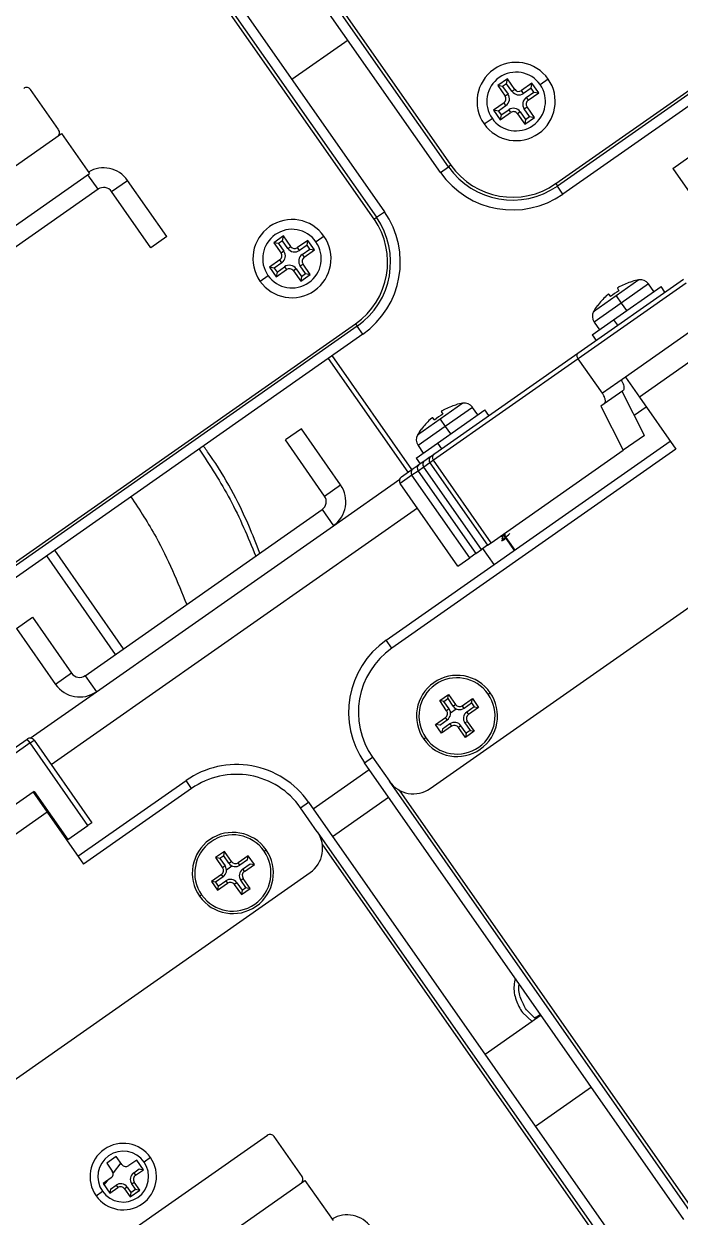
# Model space of a CAD drawing. Header units: millimetres. Extents: x 152904052 to 153933663, y 538271515 to 539240469.
# Drawn here: x 153339803.2 to 153339870.4, y 538937595.1 to 538937717.1 of the extents above; entities that cross this region are included whole.
import ezdxf

# ---------------------------------------------------------------- set-up
doc = ezdxf.new("R2010")
doc.units = ezdxf.units.MM
doc.layers.add('POWR', color=5, linetype='Continuous')

msp = doc.modelspace()

# ---------------------------------------------------------------- linework, layer by layer
at = {"layer": 'POWR', "color": 7}
for p, q in [((153339845.88, 538937701.89), (153339813.19, 538937748.59)), ((153339846.7, 538937702.47), (153339815.73, 538937746.7)), ((153339816.72, 538937745.8), (153339846.94, 538937702.64)), ((153339807.45, 538937744.57), (153339840.15, 538937697.88)), ((153339808.35, 538937741.54), (153339839.33, 538937697.31)), ((153339839.08, 538937697.13), (153339808.86, 538937740.3)), ((153339857.67, 538937700.75), (153339904.36, 538937733.44)), ((153339904.53, 538937733.2), (153339857.84, 538937700.5)), ((153339905.11, 538937732.38), (153339858.41, 538937699.68)), ((153339836.42, 538937715.41), (153339830.68, 538937711.39)), ((153339852.74, 538937711.46), (153339851.75, 538937710.77)), ((153339852.65, 538937710.97), (153339852.74, 538937711.46)), ((153339853.48, 538937710.39), (153339852.74, 538937711.46)), ((153339856.9, 538937711.44), (153339856.08, 538937710.87)), ((153339806.8, 538937706.27), (153339803.93, 538937710.37)), ((153339852.24, 538937710.68), (153339851.75, 538937710.77)), ((153339851.75, 538937710.77), (153339852.5, 538937709.7)), ((153339852.65, 538937710.97), (153339852.24, 538937710.68)), ((153339852.24, 538937710.68), (153339852.79, 538937709.9)), ((153339853.19, 538937710.19), (153339852.65, 538937710.97)), ((153339853.19, 538937710.19), (153339853.48, 538937710.39)), ((153339855.24, 538937711.01), (153339854.18, 538937710.27)), ((153339854.38, 538937709.98), (153339854.18, 538937710.27)), ((153339855.16, 538937710.52), (153339854.38, 538937709.98)), ((153339854.66, 538937709.57), (153339855.44, 538937710.12)), ((153339855.16, 538937710.52), (153339855.24, 538937711.01)), ((153339855.44, 538937710.12), (153339855.16, 538937710.52)), ((153339855.93, 538937710.03), (153339855.24, 538937711.01)), ((153339855.44, 538937710.12), (153339855.93, 538937710.03)), ((153339852.38, 538937709.01), (153339851.31, 538937708.26)), ((153339852.58, 538937708.72), (153339852.38, 538937709.01)), ((153339852.79, 538937709.9), (153339852.5, 538937709.7)), ((153339854.66, 538937709.57), (153339854.87, 538937709.28)), ((153339854.87, 538937709.28), (153339855.93, 538937710.03)), ((153339851.31, 538937708.26), (153339852, 538937707.28)), ((153339851.8, 538937708.17), (153339851.31, 538937708.26)), ((153339852.58, 538937708.72), (153339851.8, 538937708.17)), ((153339851.8, 538937708.17), (153339852.09, 538937707.77)), ((153339852, 538937707.28), (153339853.06, 538937708.02)), ((153339852.09, 538937707.77), (153339852, 538937707.28)), ((153339852.09, 538937707.77), (153339852.86, 538937708.31)), ((153339852.86, 538937708.31), (153339853.06, 538937708.02)), ((153339854.05, 538937708.1), (153339853.76, 538937707.9)), ((153339853.76, 538937707.9), (153339854.51, 538937706.83)), ((153339854.05, 538937708.1), (153339854.59, 538937707.32)), ((153339854.46, 538937708.39), (153339854.74, 538937708.59)), ((153339855, 538937707.61), (153339854.46, 538937708.39)), ((153339855.49, 538937707.52), (153339854.74, 538937708.59)), ((153339850.34, 538937706.85), (153339851.16, 538937707.42)), ((153339854.51, 538937706.83), (153339855.49, 538937707.52)), ((153339854.59, 538937707.32), (153339854.51, 538937706.83)), ((153339854.59, 538937707.32), (153339855, 538937707.61)), ((153339855, 538937707.61), (153339855.49, 538937707.52)), ((153339782.51, 538937688.65), (153339807.09, 538937705.86)), ((153339807.09, 538937705.86), (153339809.96, 538937701.77)), ((153339869.65, 538937702.3), (153339871.28, 538937703.45)), ((153339785.38, 538937684.56), (153339809.96, 538937701.77)), ((153339810.83, 538937700.18), (153339809.79, 538937701.65)), ((153339845.88, 538937701.89), (153339846.7, 538937702.47)), ((153339846.94, 538937702.64), (153339846.7, 538937702.47)), ((153339869.65, 538937702.3), (153339873.66, 538937696.56)), ((153339812.22, 538937699.93), (153339813.86, 538937701.08)), ((153339817.87, 538937695.34), (153339813.86, 538937701.08)), ((153339857.67, 538937700.75), (153339857.84, 538937700.5)), ((153339858.41, 538937699.68), (153339857.84, 538937700.5)), ((153339810.83, 538937700.18), (153339786.58, 538937683.2)), ((153339816.23, 538937694.2), (153339812.22, 538937699.93)), ((153339839.08, 538937697.13), (153339839.33, 538937697.31)), ((153339839.33, 538937697.31), (153339840.15, 538937697.88)), ((153339817.87, 538937695.34), (153339816.23, 538937694.2)), ((153339829.8, 538937695.4), (153339828.82, 538937694.71)), ((153339829.31, 538937694.62), (153339828.82, 538937694.71)), ((153339828.82, 538937694.71), (153339829.56, 538937693.64)), ((153339829.71, 538937694.91), (153339829.31, 538937694.62)), ((153339829.31, 538937694.62), (153339829.85, 538937693.84)), ((153339829.71, 538937694.91), (153339829.8, 538937695.4)), ((153339830.26, 538937694.13), (153339829.71, 538937694.91)), ((153339830.55, 538937694.33), (153339829.8, 538937695.4)), ((153339830.26, 538937694.13), (153339830.55, 538937694.33)), ((153339832.31, 538937694.95), (153339831.24, 538937694.21)), ((153339832.22, 538937694.46), (153339831.44, 538937693.92)), ((153339832.22, 538937694.46), (153339832.31, 538937694.95)), ((153339832.51, 538937694.06), (153339832.22, 538937694.46)), ((153339832.99, 538937693.97), (153339832.31, 538937694.95)), ((153339833.96, 538937695.38), (153339833.14, 538937694.81)), ((153339829.85, 538937693.84), (153339829.56, 538937693.64)), ((153339831.44, 538937693.92), (153339831.24, 538937694.21)), ((153339831.73, 538937693.51), (153339832.51, 538937694.06)), ((153339831.73, 538937693.51), (153339831.93, 538937693.22)), ((153339831.93, 538937693.22), (153339832.99, 538937693.97)), ((153339832.51, 538937694.06), (153339832.99, 538937693.97)), ((153339829.44, 538937692.95), (153339828.37, 538937692.2)), ((153339828.37, 538937692.2), (153339829.06, 538937691.22)), ((153339828.86, 538937692.11), (153339828.37, 538937692.2)), ((153339829.64, 538937692.66), (153339828.86, 538937692.11)), ((153339828.86, 538937692.11), (153339829.15, 538937691.71)), ((153339829.06, 538937691.22), (153339830.13, 538937691.96)), ((153339829.15, 538937691.71), (153339829.93, 538937692.25)), ((153339829.64, 538937692.66), (153339829.44, 538937692.95)), ((153339829.93, 538937692.25), (153339830.13, 538937691.96)), ((153339831.11, 538937692.04), (153339830.82, 538937691.84)), ((153339830.82, 538937691.84), (153339831.57, 538937690.77)), ((153339831.11, 538937692.04), (153339831.66, 538937691.26)), ((153339831.52, 538937692.33), (153339831.81, 538937692.53)), ((153339832.06, 538937691.55), (153339831.52, 538937692.33)), ((153339832.55, 538937691.46), (153339831.81, 538937692.53)), ((153339827.41, 538937690.79), (153339828.23, 538937691.36)), ((153339829.15, 538937691.71), (153339829.06, 538937691.22)), ((153339831.57, 538937690.77), (153339832.55, 538937691.46)), ((153339831.66, 538937691.26), (153339831.57, 538937690.77)), ((153339831.66, 538937691.26), (153339832.06, 538937691.55)), ((153339832.06, 538937691.55), (153339832.55, 538937691.46)), ((153339859.94, 538937683.42), (153339870.75, 538937690.99)), ((153339871.04, 538937690.58), (153339859.98, 538937682.84)), ((153339866.19, 538937690.91), (153339863.87, 538937689.28)), ((153339865.48, 538937690.75), (153339865.49, 538937690.73)), ((153339863.3, 538937689.19), (153339863.1, 538937689.44)), ((153339863.6, 538937686.83), (153339868.45, 538937690.23)), ((153339863.99, 538937690.06), (153339864.14, 538937689.79)), ((153339867.17, 538937690.49), (153339864.38, 538937688.54)), ((153339867.71, 538937689.71), (153339867.17, 538937690.49)), ((153339868.85, 538937689.66), (153339868.45, 538937690.23)), ((153339863.87, 538937689.28), (153339861.55, 538937687.65)), ((153339864.38, 538937688.54), (153339861.6, 538937686.59)), ((153339861.95, 538937688.25), (153339861.93, 538937688.26)), ((153339863.87, 538937689.28), (153339864.38, 538937688.54)), ((153339864.38, 538937688.54), (153339864.93, 538937687.76)), ((153339790.5, 538937653.72), (153339837.19, 538937686.41)), ((153339837.36, 538937686.16), (153339790.67, 538937653.47)), ((153339837.19, 538937686.41), (153339837.36, 538937686.16)), ((153339837.94, 538937685.34), (153339837.36, 538937686.16)), ((153339861.41, 538937685.3), (153339863.6, 538937686.83)), ((153339861.6, 538937686.59), (153339862.14, 538937685.81)), ((153339863.6, 538937686.83), (153339864, 538937686.26)), ((153339837.94, 538937685.34), (153339791.24, 538937652.65)), ((153339861.41, 538937685.3), (153339861.81, 538937684.72)), ((153339871.36, 538937685.55), (153339864.81, 538937680.97)), ((153339845.29, 538937673.16), (153339859.94, 538937683.42)), ((153339872.79, 538937683.51), (153339866.24, 538937678.92)), ((153339834.4, 538937682.87), (153339842.55, 538937671.24)), ((153339842.96, 538937671.53), (153339834.81, 538937683.16)), ((153339859.98, 538937682.84), (153339845.17, 538937672.47)), ((153339862.45, 538937679.31), (153339859.98, 538937682.84)), ((153339864.81, 538937680.97), (153339862.45, 538937679.31)), ((153339864.81, 538937680.97), (153339866.24, 538937678.92)), ((153339864.54, 538937679.56), (153339862.63, 538937678.22)), ((153339866.75, 538937675), (153339864.46, 538937679.5)), ((153339866.24, 538937678.92), (153339869.97, 538937673.59)), ((153339844.82, 538937638.89), (153339899.71, 538937677.32)), ((153339845.58, 538937674.22), (153339850.43, 538937677.61)), ((153339848.17, 538937678.29), (153339845.85, 538937676.66)), ((153339845.96, 538937677.44), (153339846.12, 538937677.17)), ((153339849.15, 538937677.87), (153339846.36, 538937675.92)), ((153339847.46, 538937678.13), (153339847.47, 538937678.11)), ((153339849.69, 538937677.1), (153339849.15, 538937677.87)), ((153339850.83, 538937677.04), (153339850.43, 538937677.61)), ((153339862.63, 538937678.22), (153339862.29, 538937677.98)), ((153339862.29, 538937677.98), (153339864.58, 538937673.48)), ((153339865.7, 538937677.07), (153339866.93, 538937677.93)), ((153339845.85, 538937676.66), (153339843.52, 538937675.03)), ((153339845.28, 538937676.58), (153339845.07, 538937676.82)), ((153339845.85, 538937676.66), (153339846.36, 538937675.92)), ((153339831.64, 538937675.68), (153339830, 538937674.54)), ((153339835.65, 538937669.95), (153339831.64, 538937675.68)), ((153339846.36, 538937675.92), (153339843.58, 538937673.97)), ((153339843.93, 538937675.63), (153339843.91, 538937675.65)), ((153339846.36, 538937675.92), (153339846.91, 538937675.15)), ((153339866.75, 538937675), (153339864.58, 538937673.48)), ((153339834.01, 538937668.8), (153339830, 538937674.54)), ((153339840.32, 538937654.05), (153339869.4, 538937674.41)), ((153339869.97, 538937673.59), (153339840.89, 538937653.23)), ((153339843.39, 538937672.68), (153339845.58, 538937674.22)), ((153339843.58, 538937673.97), (153339844.12, 538937673.2)), ((153339845.58, 538937674.22), (153339845.98, 538937673.64)), ((153339843.39, 538937672.68), (153339843.79, 538937672.11)), ((153339843.71, 538937672.05), (153339844.28, 538937672.45)), ((153339844.28, 538937672.45), (153339844.69, 538937672.74)), ((153339844.69, 538937672.74), (153339844.72, 538937672.76)), ((153339844.69, 538937672.74), (153339844.73, 538937672.68)), ((153339844.72, 538937672.76), (153339844.91, 538937672.89)), ((153339845.17, 538937672.47), (153339844.79, 538937672.2)), ((153339844.91, 538937672.89), (153339845.29, 538937673.16)), ((153339851.08, 538937664.03), (153339845.17, 538937672.47)), ((153339851.08, 538937664.03), (153339864.58, 538937673.48)), ((153339841.89, 538937670.78), (153339843.08, 538937671.61)), ((153339843.59, 538937671.36), (153339842.96, 538937670.92)), ((153339843.08, 538937671.61), (153339843.49, 538937671.9)), ((153339843.49, 538937671.9), (153339843.52, 538937671.92)), ((153339843.49, 538937671.9), (153339843.53, 538937671.84)), ((153339843.52, 538937671.92), (153339843.71, 538937672.05)), ((153339844.16, 538937671.76), (153339843.59, 538937671.36)), ((153339843.59, 538937671.36), (153339849.49, 538937662.92)), ((153339843.59, 538937671.36), (153339849.5, 538937662.92)), ((153339843.59, 538937671.36), (153339843.59, 538937671.36)), ((153339844.79, 538937672.2), (153339844.16, 538937671.76)), ((153339850.07, 538937663.32), (153339844.16, 538937671.76)), ((153339844.79, 538937672.2), (153339850.69, 538937663.76)), ((153339844.79, 538937672.2), (153339850.7, 538937663.76)), ((153339844.79, 538937672.2), (153339844.79, 538937672.2)), ((153339834.01, 538937668.8), (153339835.65, 538937669.95)), ((153339834.92, 538937665.77), (153339841.72, 538937670.53)), ((153339842.96, 538937670.92), (153339841.76, 538937670.08)), ((153339847.67, 538937661.64), (153339841.76, 538937670.08)), ((153339848.87, 538937662.48), (153339842.96, 538937670.92)), ((153339806.03, 538937641.33), (153339843.51, 538937667.58)), ((153339809.52, 538937650.43), (153339833.77, 538937667.41)), ((153339833.77, 538937667.41), (153339834.92, 538937665.77)), ((153339810.67, 538937648.79), (153339834.92, 538937665.77)), ((153339850.69, 538937663.76), (153339850.07, 538937663.32)), ((153339850.7, 538937663.76), (153339850.69, 538937663.76)), ((153339850.7, 538937663.76), (153339851.08, 538937664.03)), ((153339852.03, 538937664.7), (153339852.22, 538937664.69)), ((153339852.28, 538937664.87), (153339853.42, 538937663.23)), ((153339852.32, 538937664.28), (153339852.54, 538937664.48)), ((153339852.49, 538937664.4), (153339852.32, 538937664.28)), ((153339852.34, 538937664.91), (153339853.49, 538937663.28)), ((153339812.63, 538937652.61), (153339805.58, 538937662.69)), ((153339813.45, 538937653.19), (153339806.4, 538937663.26)), ((153339849.49, 538937662.92), (153339848.87, 538937662.48)), ((153339849.5, 538937662.92), (153339849.49, 538937662.92)), ((153339849.5, 538937662.92), (153339850.07, 538937663.32)), ((153339851.37, 538937661.79), (153339850.23, 538937663.43)), ((153339847.67, 538937661.64), (153339848.87, 538937662.48)), ((153339802.48, 538937655.27), (153339804.11, 538937656.41)), ((153339804.11, 538937656.41), (153339808.13, 538937650.68)), ((153339802.48, 538937655.27), (153339806.49, 538937649.53)), ((153339840.89, 538937653.23), (153339840.32, 538937654.05)), ((153339808.13, 538937650.68), (153339806.49, 538937649.53)), ((153339809.52, 538937650.43), (153339810.67, 538937648.79)), ((153339803.89, 538937644.04), (153339810.67, 538937648.79)), ((153339845.8, 538937647.88), (153339846.7, 538937648.51)), ((153339846.22, 538937647.8), (153339845.8, 538937647.88)), ((153339846.51, 538937646.85), (153339845.8, 538937647.88)), ((153339846.22, 538937647.8), (153339846.62, 538937648.08)), ((153339846.62, 538937648.08), (153339846.7, 538937648.51)), ((153339846.62, 538937648.08), (153339847.16, 538937647.31)), ((153339846.7, 538937648.51), (153339847.42, 538937647.48)), ((153339848.11, 538937647.36), (153339849.14, 538937648.08)), ((153339849.06, 538937647.65), (153339849.14, 538937648.08)), ((153339849.14, 538937648.08), (153339849.77, 538937647.18)), ((153339850.76, 538937648.55), (153339850.97, 538937648.69)), ((153339846.77, 538937647.03), (153339846.22, 538937647.8)), ((153339846.77, 538937647.03), (153339846.51, 538937646.85)), ((153339846.91, 538937646.64), (153339847.48, 538937647.04)), ((153339847.16, 538937647.31), (153339847.42, 538937647.48)), ((153339848.29, 538937647.11), (153339848.11, 538937647.36)), ((153339848.29, 538937647.11), (153339849.06, 538937647.65)), ((153339849.34, 538937647.25), (153339848.57, 538937646.71)), ((153339848.57, 538937646.71), (153339848.74, 538937646.46)), ((153339849.77, 538937647.18), (153339848.74, 538937646.46)), ((153339849.06, 538937647.65), (153339849.34, 538937647.25)), ((153339849.34, 538937647.25), (153339849.77, 538937647.18)), ((153339845.37, 538937645.44), (153339846.39, 538937646.16)), ((153339846, 538937644.54), (153339845.37, 538937645.44)), ((153339845.8, 538937645.37), (153339845.37, 538937645.44)), ((153339845.8, 538937645.37), (153339846.57, 538937645.91)), ((153339846.85, 538937645.51), (153339846.07, 538937644.97)), ((153339846.57, 538937645.91), (153339846.39, 538937646.16)), ((153339846.85, 538937645.51), (153339847.02, 538937645.26)), ((153339848.37, 538937645.59), (153339848.62, 538937645.76)), ((153339848.37, 538937645.59), (153339848.91, 538937644.82)), ((153339848.62, 538937645.76), (153339849.34, 538937644.74)), ((153339847.02, 538937645.26), (153339846, 538937644.54)), ((153339846.07, 538937644.97), (153339846, 538937644.54)), ((153339847.97, 538937645.31), (153339847.72, 538937645.13)), ((153339848.44, 538937644.11), (153339847.72, 538937645.13)), ((153339848.51, 538937644.54), (153339847.97, 538937645.31)), ((153339849.34, 538937644.74), (153339848.44, 538937644.11)), ((153339848.51, 538937644.54), (153339848.44, 538937644.11)), ((153339848.91, 538937644.82), (153339848.51, 538937644.54)), ((153339848.91, 538937644.82), (153339849.34, 538937644.74)), ((153339792.77, 538937636.38), (153339803.58, 538937643.95)), ((153339803.87, 538937643.55), (153339792.81, 538937635.8)), ((153339803.87, 538937643.55), (153339803.58, 538937643.95)), ((153339803.87, 538937643.55), (153339804.28, 538937643.83)), ((153339809.78, 538937635.11), (153339803.87, 538937643.55)), ((153339804.28, 538937643.83), (153339810.19, 538937635.39)), ((153339844.37, 538937644.07), (153339844.17, 538937643.93)), ((153339838.11, 538937641.52), (153339838.92, 538937642.09)), ((153339838.92, 538937642.09), (153339840.65, 538937639.63)), ((153339832.86, 538937636.8), (153339838.59, 538937640.82)), ((153339870.8, 538937594.82), (153339838.11, 538937641.52)), ((153339808.78, 538937631.97), (153339819.84, 538937639.71)), ((153339820.41, 538937638.89), (153339819.84, 538937639.71)), ((153339871.62, 538937595.4), (153339840.65, 538937639.63)), ((153339804.19, 538937638.52), (153339797.64, 538937633.93)), ((153339804.29, 538937638.59), (153339804.19, 538937638.52)), ((153339804.19, 538937638.52), (153339805.62, 538937636.47)), ((153339804.29, 538937638.59), (153339807.73, 538937633.67)), ((153339804.46, 538937638.34), (153339804.36, 538937638.27)), ((153339804.52, 538937638.26), (153339804.46, 538937638.13)), ((153339820.41, 538937638.89), (153339809.35, 538937631.15)), ((153339841.64, 538937638.73), (153339871.86, 538937595.57)), ((153339831.55, 538937636.93), (153339832.37, 538937637.5)), ((153339833.27, 538937634.47), (153339831.55, 538937636.93)), ((153339832.37, 538937637.5), (153339865.07, 538937590.81)), ((153339834.84, 538937633.98), (153339840.57, 538937637.99)), ((153339805.62, 538937636.47), (153339799.07, 538937631.88)), ((153339805.62, 538937636.47), (153339809.35, 538937631.15)), ((153339807.73, 538937633.67), (153339809.78, 538937635.11)), ((153339810.19, 538937635.39), (153339809.78, 538937635.11)), ((153339833.27, 538937634.47), (153339864.25, 538937590.24)), ((153339807.73, 538937633.67), (153339807.63, 538937633.61)), ((153339864, 538937590.06), (153339833.78, 538937633.23)), ((153339823.76, 538937632.45), (153339822.86, 538937631.82)), ((153339823.69, 538937632.02), (153339823.29, 538937631.74)), ((153339823.69, 538937632.02), (153339823.76, 538937632.45)), ((153339824.23, 538937631.25), (153339823.69, 538937632.02)), ((153339824.48, 538937631.42), (153339823.76, 538937632.45)), ((153339826.2, 538937632.02), (153339825.18, 538937631.3)), ((153339826.12, 538937631.59), (153339826.2, 538937632.02)), ((153339826.83, 538937631.12), (153339826.2, 538937632.02)), ((153339827.83, 538937632.49), (153339828.03, 538937632.63)), ((153339822.86, 538937631.82), (153339823.58, 538937630.79)), ((153339823.29, 538937631.74), (153339822.86, 538937631.82)), ((153339823.29, 538937631.74), (153339823.83, 538937630.97)), ((153339823.83, 538937630.97), (153339823.58, 538937630.79)), ((153339823.97, 538937630.58), (153339824.54, 538937630.98)), ((153339824.23, 538937631.25), (153339824.48, 538937631.42)), ((153339825.35, 538937631.05), (153339825.18, 538937631.3)), ((153339826.12, 538937631.59), (153339825.35, 538937631.05)), ((153339825.63, 538937630.65), (153339826.4, 538937631.19)), ((153339825.81, 538937630.4), (153339826.83, 538937631.12)), ((153339826.4, 538937631.19), (153339826.83, 538937631.12)), ((153339777.65, 538937591.86), (153339832.54, 538937630.29)), ((153339823.46, 538937630.1), (153339822.43, 538937629.38)), ((153339823.63, 538937629.85), (153339822.86, 538937629.3)), ((153339823.63, 538937629.85), (153339823.46, 538937630.1)), ((153339825.43, 538937629.53), (153339825.68, 538937629.7)), ((153339825.63, 538937630.65), (153339825.81, 538937630.4)), ((153339826.4, 538937628.68), (153339825.68, 538937629.7)), ((153339822.43, 538937629.38), (153339823.06, 538937628.48)), ((153339822.86, 538937629.3), (153339822.43, 538937629.38)), ((153339822.86, 538937629.3), (153339823.14, 538937628.91)), ((153339823.06, 538937628.48), (153339824.09, 538937629.2)), ((153339823.14, 538937628.91), (153339823.06, 538937628.48)), ((153339823.14, 538937628.91), (153339823.91, 538937629.45)), ((153339823.91, 538937629.45), (153339824.09, 538937629.2)), ((153339825.03, 538937629.25), (153339824.78, 538937629.07)), ((153339824.78, 538937629.07), (153339825.5, 538937628.05)), ((153339825.03, 538937629.25), (153339825.58, 538937628.48)), ((153339825.97, 538937628.76), (153339825.43, 538937629.53)), ((153339825.5, 538937628.05), (153339826.4, 538937628.68)), ((153339825.58, 538937628.48), (153339825.5, 538937628.05)), ((153339825.58, 538937628.48), (153339825.97, 538937628.76)), ((153339825.97, 538937628.76), (153339826.4, 538937628.68)), ((153339821.44, 538937628.01), (153339821.23, 538937627.87)), ((153339855.55, 538937615.4), (153339854.67, 538937616.25)), ((153339856.17, 538937615.71), (153339850.44, 538937611.7)), ((153339854.26, 538937615.97), (153339855.26, 538937615.07)), ((153339861.34, 538937608.34), (153339855.6, 538937604.32)), ((153339828.16, 538937603.42), (153339804.4, 538937586.79)), ((153339831.72, 538937599.2), (153339828.85, 538937603.3)), ((153339812.7, 538937601.26), (153339811.72, 538937600.57)), ((153339811.72, 538937600.57), (153339812.29, 538937599.76)), ((153339813.15, 538937600.62), (153339812.37, 538937599.58)), ((153339813.27, 538937600.44), (153339812.7, 538937601.26)), ((153339814.79, 538937600.89), (153339813.97, 538937600.32)), ((153339815.48, 538937599.91), (153339814.79, 538937600.89)), ((153339816.2, 538937601.15), (153339815.54, 538937600.69)), ((153339812.17, 538937599.06), (153339811.35, 538937598.49)), ((153339814.48, 538937599.59), (153339815.05, 538937599.99)), ((153339814.48, 538937599.59), (153339814.66, 538937599.34)), ((153339814.66, 538937599.34), (153339815.48, 538937599.91)), ((153339815.05, 538937599.99), (153339815.48, 538937599.91)), ((153339807.43, 538937581.58), (153339832.01, 538937598.79)), ((153339811.35, 538937598.49), (153339812.04, 538937597.5)), ((153339811.75, 538937598.77), (153339811.44, 538937598.35)), ((153339812.04, 538937597.5), (153339812.85, 538937598.08)), ((153339812.11, 538937597.93), (153339812.04, 538937597.5)), ((153339812.11, 538937597.93), (153339812.68, 538937598.33)), ((153339812.68, 538937598.33), (153339812.85, 538937598.08)), ((153339813.8, 538937598.13), (153339813.55, 538937597.95)), ((153339813.55, 538937597.95), (153339814.12, 538937597.13)), ((153339813.8, 538937598.13), (153339814.2, 538937597.56)), ((153339814.2, 538937597.56), (153339814.68, 538937597.9)), ((153339814.28, 538937598.47), (153339814.53, 538937598.64)), ((153339814.68, 538937597.9), (153339814.28, 538937598.47)), ((153339815.11, 538937597.82), (153339814.53, 538937598.64)), ((153339814.68, 538937597.9), (153339815.11, 538937597.82)), ((153339832.01, 538937598.79), (153339834.88, 538937594.7)), ((153339810.63, 538937597.25), (153339811.28, 538937597.71)), ((153339814.12, 538937597.13), (153339815.11, 538937597.82)), ((153339814.2, 538937597.56), (153339814.12, 538937597.13))]:
    msp.add_line(p, q, dxfattribs=at)
for centre, radius, start, end in [((153339853.62, 538937709.15), 4, 35, 215), ((153339853.62, 538937709.15), 4, 215, 35), ((153339853.62, 538937709.15), 3, 35, 215), ((153339803.52, 538937710.08), 0.5, 35, 125), ((153339853.62, 538937709.15), 3, 215, 35), ((153339853.89, 538937710.68), 0.851, 215, 305), ((153339853.89, 538937710.68), 0.5, 215, 305), ((153339852.09, 538937709.42), 0.5, 305, 35), ((153339852.09, 538937709.42), 0.851, 305, 35), ((153339855.15, 538937708.87), 0.851, 125, 215), ((153339855.15, 538937708.87), 0.5, 125, 215), ((153339853.35, 538937707.61), 0.851, 35, 125), ((153339853.35, 538937707.61), 0.5, 35, 125), ((153339806.39, 538937705.98), 0.5, 305, 35), ((153339811.4, 538937699.36), 3, 35, 121.1774), ((153339853.25, 538937707.06), 9, 215, 305), ((153339853.25, 538937707.06), 8, 215, 305), ((153339853.25, 538937707.06), 7.7, 215, 305), ((153339811.4, 538937699.36), 1, 35, 125), ((153339830.68, 538937693.08), 4, 35, 215), ((153339832.77, 538937692.72), 7.7, 305, 35), ((153339832.77, 538937692.72), 8, 305, 35), ((153339832.77, 538937692.72), 9, 305, 35), ((153339830.68, 538937693.08), 3, 35, 215), ((153339830.68, 538937693.08), 4, 215, 35), ((153339830.68, 538937693.08), 3, 215, 35), ((153339830.95, 538937694.62), 0.5, 215, 305), ((153339829.15, 538937693.36), 0.5, 305, 35), ((153339829.15, 538937693.36), 0.851, 305, 35), ((153339830.95, 538937694.62), 0.851, 215, 305), ((153339832.22, 538937692.81), 0.851, 125, 215), ((153339832.22, 538937692.81), 0.5, 125, 215), ((153339830.41, 538937691.55), 0.851, 35, 125), ((153339830.41, 538937691.55), 0.5, 35, 125), ((153339867.25, 538937684.45), 6.52, 105.6083, 117.5152), ((153339867.22, 538937684.49), 6.5, 99.1279, 105.5214), ((153339866.35, 538937689.92), 1, 35, 99.1279), ((153339867.33, 538937684.33), 6.32, 120.3185, 129.6814), ((153339867.22, 538937684.49), 6.5, 144.4786, 150.8721), ((153339867.25, 538937684.45), 6.52, 132.4848, 144.3917), ((153339862.42, 538937687.17), 1, 150.8721, 215), ((153339849.31, 538937671.71), 6.32, 120.3185, 129.6814), ((153339849.23, 538937671.83), 6.52, 105.6083, 117.5152), ((153339849.2, 538937671.87), 6.5, 99.1279, 105.5214), ((153339848.33, 538937677.3), 1, 35, 99.1279), ((153339849.23, 538937671.83), 6.52, 132.4848, 144.3917), ((153339844.4, 538937674.55), 1, 150.8721, 215), ((153339849.2, 538937671.87), 6.5, 144.4786, 150.8721), ((153339844.57, 538937672.04), 0.499, 125.07, 215.0698), ((153339845.2, 538937672.48), 0.5, 125, 215), ((153339845.2, 538937672.48), 0.499, 125.07, 215.0698), ((153339844.68, 538937672.66), 0.103, 37.4159, 66.5165), ((153339843.37, 538937671.2), 0.499, 125.07, 215.0698), ((153339844, 538937671.64), 0.5, 125, 215), ((153339844, 538937671.64), 0.499, 125.07, 215.0698), ((153339843.48, 538937671.82), 0.103, 37.4159, 66.5165), ((153339833.19, 538937668.23), 3, 305, 35), ((153339833.19, 538937668.23), 1, 305, 35), ((153339845.48, 538937646.68), 9, 125, 215), ((153339845.48, 538937646.68), 8, 125, 215), ((153339808.95, 538937651.25), 1, 215, 305), ((153339847.57, 538937646.31), 4.15, 35, 215), ((153339808.95, 538937651.25), 3, 215, 305), ((153339847.57, 538937646.31), 3.9, 35, 215), ((153339847.57, 538937646.31), 4.15, 215, 35), ((153339847.57, 538937646.31), 3.9, 215, 35), ((153339846.1, 538937646.57), 0.5, 305, 35), ((153339846.1, 538937646.57), 0.807, 305, 35), ((153339847.83, 538937647.77), 0.807, 215, 305), ((153339847.83, 538937647.77), 0.5, 215, 305), ((153339849.03, 538937646.05), 0.807, 125, 215), ((153339847.31, 538937644.85), 0.807, 35, 125), ((153339849.03, 538937646.05), 0.5, 125, 215), ((153339847.31, 538937644.85), 0.5, 35, 125), ((153339803.87, 538937643.55), 0.5, 35, 125), ((153339825, 538937632.34), 9, 35, 125), ((153339825, 538937632.34), 8, 35, 125), ((153339843.1, 538937641.35), 3, 215, 305), ((153339830.82, 538937632.75), 3, 305, 35), ((153339824.63, 538937630.25), 4.15, 35, 215), ((153339824.63, 538937630.25), 3.9, 35, 215), ((153339824.63, 538937630.25), 4.15, 215, 35), ((153339824.63, 538937630.25), 3.9, 215, 35), ((153339823.17, 538937630.51), 0.5, 305, 35), ((153339823.17, 538937630.51), 0.807, 305, 35), ((153339824.89, 538937631.71), 0.807, 215, 305), ((153339824.89, 538937631.71), 0.5, 215, 305), ((153339824.37, 538937628.79), 0.807, 35, 125), ((153339826.09, 538937629.99), 0.807, 125, 215), ((153339826.09, 538937629.99), 0.5, 125, 215), ((153339824.37, 538937628.79), 0.5, 35, 125), ((153339828.44, 538937603.01), 0.5, 35, 125), ((153339813.41, 538937599.2), 3.4, 35, 215), ((153339813.41, 538937599.2), 2.6, 35, 215), ((153339813.41, 538937599.2), 3.4, 215, 35), ((153339813.41, 538937599.2), 2.6, 215, 35), ((153339813.68, 538937600.73), 0.5, 215, 305), ((153339811.88, 538937599.47), 0.5, 305, 35), ((153339814.94, 538937598.93), 0.807, 125, 215), ((153339814.94, 538937598.93), 0.5, 125, 215), ((153339831.31, 538937598.91), 0.5, 305, 35), ((153339813.14, 538937597.67), 0.807, 35, 125), ((153339813.14, 538937597.67), 0.5, 35, 125), ((153339836.32, 538937592.29), 3, 35, 121.1774)]:
    msp.add_arc(centre, radius, start, end, dxfattribs=at)
for points, knots in [([(153339863.1, 538937689.44), (153339863.09, 538937689.44), (153339863.07, 538937689.44), (153339863.01, 538937689.4), (153339862.93, 538937689.34), (153339862.87, 538937689.29), (153339862.84, 538937689.26)], [0, 0, 0, 0, 0.250648, 0.499754, 0.7491, 1, 1, 1, 1]), ([(153339862.84, 538937689.26), (153339862.87, 538937689.29), (153339862.93, 538937689.34), (153339863.01, 538937689.4), (153339863.07, 538937689.44), (153339863.09, 538937689.44), (153339863.1, 538937689.44)], [0, 0, 0, 0, 0.250648, 0.499754, 0.7491, 1, 1, 1, 1]), ([(153339864.24, 538937690.24), (153339864.2, 538937690.22), (153339864.13, 538937690.18), (153339864.05, 538937690.12), (153339863.99, 538937690.08), (153339863.99, 538937690.07), (153339863.99, 538937690.06)], [0, 0, 0, 0, 0.250648, 0.499754, 0.7491, 1, 1, 1, 1]), ([(153339859.98, 538937682.84), (153339859.96, 538937682.87), (153339859.9, 538937682.96), (153339859.86, 538937683.09), (153339859.84, 538937683.23), (153339859.87, 538937683.35), (153339859.92, 538937683.39), (153339859.94, 538937683.42)], [0, 0, 0, 0, 0.163518, 0.344285, 0.539301, 0.775308, 1, 1, 1, 1]), ([(153339864.36, 538937680.65), (153339864.41, 538937680.57), (153339864.51, 538937680.41), (153339864.62, 538937680.15), (153339864.67, 538937679.9), (153339864.65, 538937679.68), (153339864.58, 538937679.6), (153339864.54, 538937679.56)], [0, 0, 0, 0, 0.174736, 0.363548, 0.559692, 0.78787, 1, 1, 1, 1]), ([(153339862.63, 538937678.22), (153339862.67, 538937678.27), (153339862.77, 538937678.38), (153339862.75, 538937678.7), (153339862.63, 538937679.03), (153339862.51, 538937679.22), (153339862.45, 538937679.31)], [0, 0, 0, 0, 0.273241, 0.566326, 0.792171, 1, 1, 1, 1]), ([(153339846.22, 538937677.62), (153339846.18, 538937677.6), (153339846.11, 538937677.56), (153339846.02, 538937677.5), (153339845.97, 538937677.46), (153339845.97, 538937677.45), (153339845.96, 538937677.44)], [0, 0, 0, 0, 0.2506482, 0.4997541, 0.7490998, 1, 1, 1, 1]), ([(153339845.07, 538937676.82), (153339845.07, 538937676.82), (153339845.05, 538937676.82), (153339844.99, 538937676.78), (153339844.91, 538937676.72), (153339844.85, 538937676.67), (153339844.82, 538937676.64)], [0, 0, 0, 0, 0.2506482, 0.4997541, 0.7490998, 1, 1, 1, 1]), ([(153339844.82, 538937676.64), (153339844.85, 538937676.67), (153339844.91, 538937676.72), (153339844.99, 538937676.78), (153339845.05, 538937676.82), (153339845.07, 538937676.82), (153339845.07, 538937676.82)], [0, 0, 0, 0, 0.2506482, 0.4997541, 0.7490998, 1, 1, 1, 1]), ([(153339821.18, 538937673.61), (153339822.28, 538937671.92), (153339824.56, 538937668.45), (153339826.16, 538937664.62), (153339826.98, 538937662.66)], [0, 0, 0, 0, 0.486403, 1, 1, 1, 1]), ([(153339827.4, 538937662.95), (153339827.03, 538937663.9), (153339825.65, 538937667.39), (153339823.68, 538937671.07), (153339821.85, 538937673.6), (153339821.62, 538937673.92)], [0, 0, 0, 0, 0.246054, 0.905425, 1, 1, 1, 1]), ([(153339845.17, 538937672.47), (153339845.15, 538937672.51), (153339845.1, 538937672.59), (153339845.07, 538937672.74), (153339845.09, 538937672.9), (153339845.16, 538937673.05), (153339845.25, 538937673.12), (153339845.29, 538937673.16)], [0, 0, 0, 0, 0.1749276, 0.3638802, 0.560047, 0.7880913, 1, 1, 1, 1]), ([(153339841.89, 538937670.78), (153339841.83, 538937670.73), (153339841.72, 538937670.63), (153339841.66, 538937670.42), (153339841.68, 538937670.23), (153339841.74, 538937670.13), (153339841.76, 538937670.08)], [0, 0, 0, 0, 0.270336, 0.562527, 0.789797, 1, 1, 1, 1]), ([(153339814.2, 538937668.73), (153339815.09, 538937667.37), (153339817.37, 538937663.89), (153339818.95, 538937660.05), (153339819.91, 538937657.7)], [0, 0, 0, 0, 0.3914659, 1, 1, 1, 1]), ([(153339852.32, 538937664.28), (153339852.24, 538937664.25), (153339852.08, 538937664.17), (153339852.15, 538937664.26), (153339852.42, 538937664.52), (153339852.79, 538937664.81), (153339852.98, 538937664.96)], [0, 0, 0, 0, 0.2408483, 0.4765718, 0.7214915, 1, 1, 1, 1]), ([(153339852.27, 538937664.63), (153339852.24, 538937664.56), (153339852.2, 538937664.42), (153339852.15, 538937664.29), (153339852.12, 538937664.22)], [0, 0, 0, 0, 0.499894, 1, 1, 1, 1]), ([(153339852.54, 538937664.84), (153339852.45, 538937664.79), (153339852.28, 538937664.7), (153339852.2, 538937664.68), (153339852.22, 538937664.71), (153339852.23, 538937664.72)], [0, 0, 0, 0, 0.402272, 0.802406, 1, 1, 1, 1]), ([(153339853.54, 538937619.47), (153339853.49, 538937619.23), (153339853.32, 538937618.5), (153339853.54, 538937617.24), (153339854.02, 538937616.38), (153339854.26, 538937615.97)], [0, 0, 0, 0, 0.198437, 0.60934, 1, 1, 1, 1]), ([(153339854.67, 538937616.25), (153339854.46, 538937616.63), (153339854.03, 538937617.39), (153339853.83, 538937618.36), (153339853.93, 538937618.85), (153339853.94, 538937618.9)], [0, 0, 0, 0, 0.459005, 0.941794, 1, 1, 1, 1]), ([(153339856.12, 538937615.79), (153339856.08, 538937615.77), (153339855.96, 538937615.68), (153339855.72, 538937615.52), (153339855.55, 538937615.4)], [0, 0, 0, 0, 0.259781, 1, 1, 1, 1])]:
    msp.add_open_spline(points, degree=3, knots=knots, dxfattribs=at)

doc.saveas('drawing.dxf')
